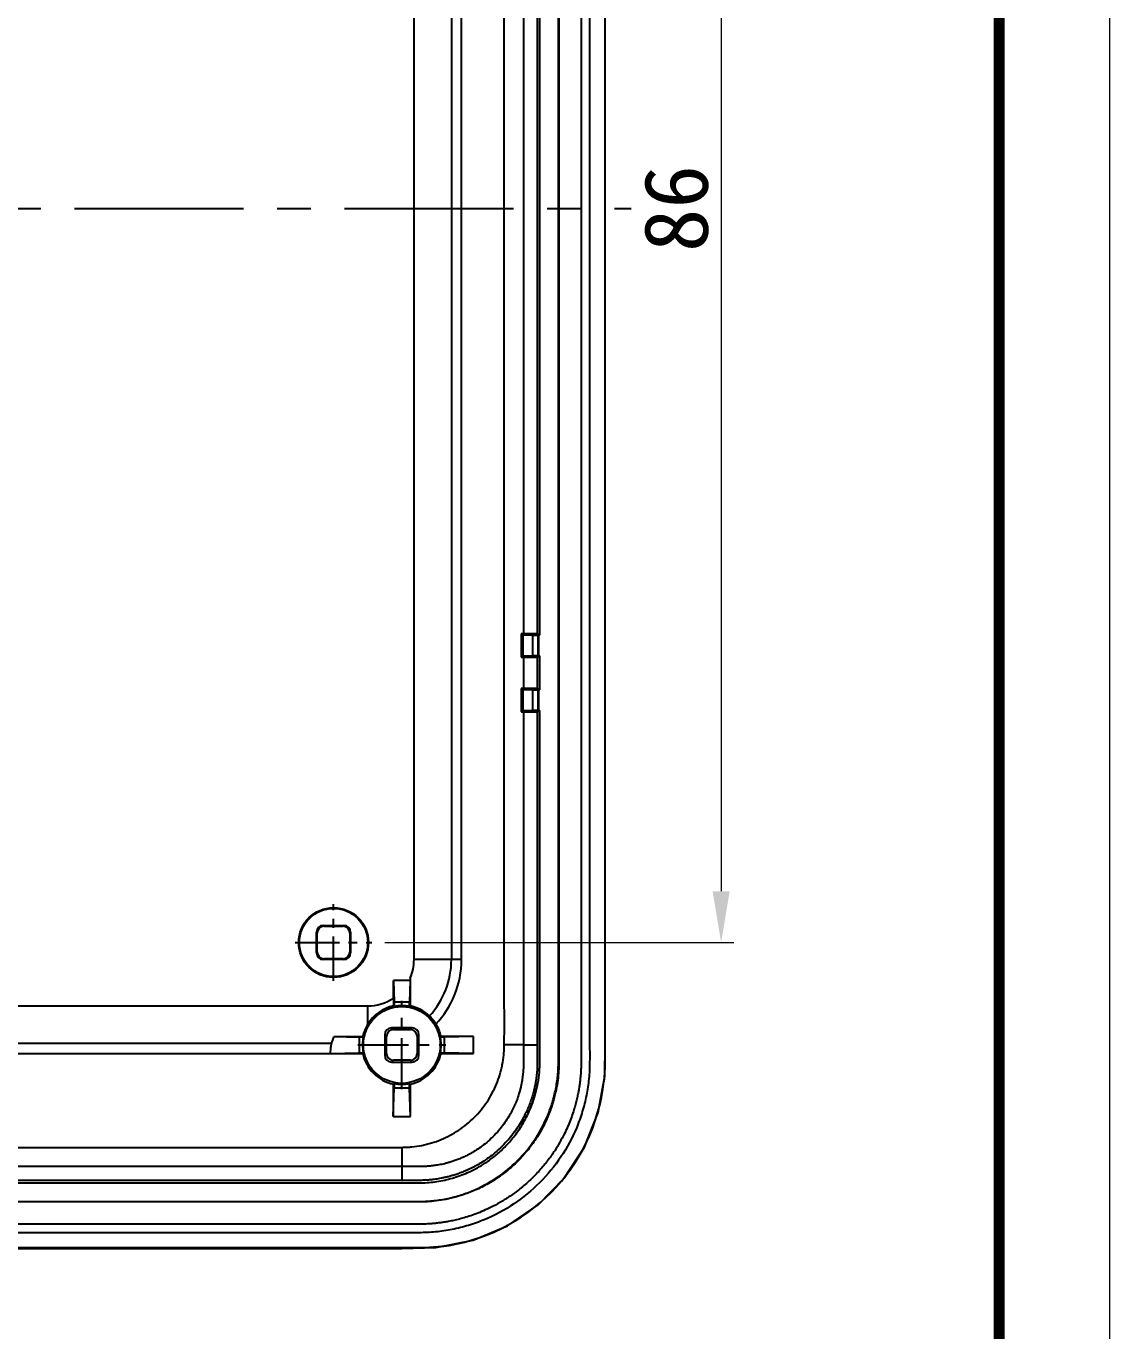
# Model space of a CAD drawing. Header units: millimetres. Extents: x 209 to 585, y 129 to 391.
# Drawn here: x 521 to 584.5, y 237.8 to 314.2 of the extents above; entities that cross this region are included whole.
import ezdxf

# ---------------------------------------------------------------- set-up
doc = ezdxf.new("R2010")
doc.units = ezdxf.units.MM
doc.linetypes.add('CENTER', pattern=[50.8, 31.75, -6.35, 6.35, -6.35])
doc.layers.add('06___PRT_ALL_SURFS', color=7, linetype='Continuous')
doc.layers.add('dim', color=82, linetype='Continuous', lineweight=9)
doc.layers.add('from', color=7, linetype='Continuous', lineweight=13)
doc.styles.add('宋体', font='SimSun.ttf')
doc.dimstyles.new('YanXiu', dxfattribs={"dimscale": 1.5, "dimtxt": 2.5, "dimasz": 2.2, "dimexe": 0.65, "dimexo": 0.65, "dimgap": 0.5, "dimtad": 1, "dimdsep": 46, "dimtxsty": '宋体', "dimcen": 0, "dimclrd": 3, "dimclre": 3, "dimclrt": 3, "dimazin": 2, "dimtfac": 1, "dimtofl": 0, "dimtmove": 0, "dimatfit": 3, "dimfxl": 0, "dimlwd": 5, "dimlwe": 5, "dimarcsym": 0})

# ---------------------------------------------------------------- blocks, each defined once
blk = doc.blocks.new('*D5')
at = {"layer": 'Defpoints', "color": 0}
for p in [(541.306, 346.535), (541.306, 260.535), (561.761, 260.535)]:
    blk.add_point(p, dxfattribs=at)
at = {"layer": 'dim', "color": 3, "lineweight": 5}
for p, q in [((542.056, 346.535), (562.51, 346.535)), ((561.761, 343.535), (561.761, 263.535)), ((542.056, 260.535), (562.51, 260.535))]:
    blk.add_line(p, q, dxfattribs=at)
at = {"layer": 'dim', "color": 3}
for points in [[(561.261, 343.535), (562.261, 343.535), (561.761, 346.535)], [(561.261, 263.535), (562.261, 263.535), (561.761, 260.535)]]:
    blk.add_solid(points, dxfattribs=at)
at = {"layer": 'dim', "color": 3, "insert": (559.136, 303.535), "char_height": 3.75, "attachment_point": 5, "rotation": 90, "style": '宋体'}
blk.add_mtext('86', dxfattribs=at)

msp = doc.modelspace()

# ---------------------------------------------------------------- linework, layer by layer
at = {"color": 7, "linetype": 'Continuous'}
for p, q in [((545.959, 347.535), (545.959, 259.535)), ((546.558, 259.533), (546.558, 347.537)), ((550.177, 328.444), (550.177, 278.626)), ((550.993, 328.453), (550.993, 278.617)), ((551.138, 278.545), (551.138, 328.525)), ((550.138, 278.535), (550.047, 278.626)), ((550.047, 278.626), (550.047, 277.244)), ((550.177, 278.626), (550.047, 278.626)), ((550.738, 278.535), (550.138, 278.535)), ((550.138, 278.535), (550.138, 277.335)), ((550.738, 278.535), (551.043, 278.538)), ((550.738, 277.335), (550.738, 278.535)), ((551.138, 278.545), (550.993, 278.617)), ((551.043, 278.538), (551.058, 278.545)), ((551.043, 277.332), (551.043, 278.538)), ((551.138, 278.545), (551.058, 278.545)), ((551.058, 278.545), (551.058, 277.325)), ((550.138, 277.335), (550.047, 277.244)), ((550.047, 277.244), (550.177, 277.244)), ((550.138, 277.335), (550.738, 277.335)), ((550.177, 277.244), (550.177, 275.426)), ((551.043, 277.332), (550.738, 277.335)), ((550.993, 277.253), (551.138, 277.325)), ((550.993, 277.253), (550.993, 275.417)), ((551.043, 277.332), (551.058, 277.325)), ((551.058, 277.325), (551.138, 277.325)), ((551.138, 275.345), (551.138, 277.325)), ((550.138, 275.335), (550.047, 275.426)), ((550.047, 275.426), (550.047, 274.044)), ((550.177, 275.426), (550.047, 275.426)), ((550.738, 275.335), (550.138, 275.335)), ((550.138, 275.335), (550.138, 274.135)), ((550.738, 275.335), (551.043, 275.338)), ((550.738, 274.135), (550.738, 275.335)), ((551.138, 275.345), (550.993, 275.417)), ((551.043, 275.338), (551.058, 275.345)), ((551.043, 274.132), (551.043, 275.338)), ((551.138, 275.345), (551.058, 275.345)), ((551.058, 275.345), (551.058, 274.125)), ((550.138, 274.135), (550.047, 274.044)), ((550.047, 274.044), (550.177, 274.044)), ((550.138, 274.135), (550.738, 274.135)), ((551.043, 274.132), (550.738, 274.135)), ((550.993, 274.053), (551.138, 274.125)), ((551.043, 274.132), (551.058, 274.125)), ((551.058, 274.125), (551.138, 274.125)), ((538.458, 261.535), (539.658, 261.535)), ((538.506, 261.487), (538.458, 261.535)), ((538.506, 261.487), (539.61, 261.487)), ((539.61, 261.487), (539.658, 261.535)), ((538.106, 261.087), (538.058, 261.135)), ((538.058, 259.935), (538.058, 261.135)), ((538.106, 259.983), (538.106, 261.087)), ((540.01, 261.087), (540.058, 261.135)), ((540.01, 261.087), (540.01, 259.983)), ((540.058, 261.135), (540.058, 259.935)), ((538.106, 259.983), (538.058, 259.935)), ((540.01, 259.983), (540.058, 259.935)), ((538.506, 259.583), (538.458, 259.535)), ((539.658, 259.535), (538.458, 259.535)), ((539.61, 259.583), (538.506, 259.583)), ((539.61, 259.583), (539.658, 259.535)), ((545.959, 259.535), (543.773, 259.535)), ((543.547, 258.449), (543.547, 258.307)), ((543.547, 258.307), (542.569, 258.306)), ((542.569, 258.306), (542.603, 257.039)), ((542.569, 257.279), (542.569, 258.306)), ((543.547, 258.307), (543.513, 257.039)), ((542.569, 257.279), (542.569, 256.82)), ((543.513, 257.039), (542.603, 257.039)), ((542.603, 257.039), (542.603, 256.792)), ((543.513, 256.792), (543.513, 257.039)), ((491.058, 256.82), (541.058, 256.82)), ((541.058, 255.746), (541.058, 256.82)), ((542.603, 256.792), (542.569, 256.82)), ((543.548, 256.821), (543.513, 256.792)), ((543.658, 255.535), (542.458, 255.535)), ((542.56, 255.433), (542.458, 255.535)), ((542.56, 255.433), (543.556, 255.433)), ((543.658, 255.535), (543.556, 255.433)), ((493.17, 254.634), (538.945, 254.634)), ((539.076, 255.029), (540.769, 255.029)), ((539.076, 255.029), (540.554, 254.99)), ((540.801, 254.99), (540.554, 254.99)), ((540.554, 254.99), (540.554, 254.08)), ((540.769, 255.029), (540.801, 254.99)), ((542.16, 255.033), (542.058, 255.135)), ((542.058, 255.135), (542.058, 253.935)), ((542.16, 254.037), (542.16, 255.033)), ((544.058, 255.135), (543.956, 255.033)), ((543.956, 255.033), (543.956, 254.037)), ((544.058, 253.935), (544.058, 255.135)), ((545.562, 254.99), (545.315, 254.99)), ((547.252, 255.035), (545.352, 255.035)), ((547.252, 255.035), (545.562, 254.99)), ((545.562, 254.08), (545.562, 254.99)), ((547.252, 254.035), (547.252, 255.035)), ((493.252, 254.035), (540.764, 254.035)), ((538.864, 254.035), (540.554, 254.08)), ((540.554, 254.08), (540.801, 254.08)), ((542.16, 254.037), (542.058, 253.935)), ((543.956, 254.037), (544.058, 253.935)), ((545.315, 254.08), (545.562, 254.08)), ((545.352, 254.035), (547.252, 254.035)), ((547.252, 254.035), (545.562, 254.08)), ((542.56, 253.637), (542.458, 253.535)), ((542.458, 253.535), (543.658, 253.535)), ((543.556, 253.637), (542.56, 253.637)), ((543.556, 253.637), (543.658, 253.535)), ((542.603, 252.278), (542.603, 252.031)), ((543.513, 252.031), (543.513, 252.278)), ((542.558, 252.241), (542.558, 250.341)), ((542.558, 250.341), (542.603, 252.031)), ((542.603, 252.031), (543.513, 252.031)), ((543.558, 250.341), (543.513, 252.031)), ((543.558, 250.341), (543.558, 252.241)), ((542.558, 250.341), (543.558, 250.341)), ((489.058, 248.535), (543.058, 248.535))]:
    msp.add_line(p, q, dxfattribs=at)
at = {"color": 1, "linetype": 'CENTER', "ltscale": 0.311354}
msp.add_line((476.44, 303.535), (556.501, 303.535), dxfattribs=at)
at = {"color": 1, "linetype": 'CENTER', "ltscale": 0.081745}
for p, q in [((539.058, 258.287), (539.058, 262.783)), ((536.81, 260.535), (541.306, 260.535))]:
    msp.add_line(p, q, dxfattribs=at)
at = {"color": 1, "linetype": 'CENTER', "ltscale": 0.09391}
for p, q in [((543.058, 251.953), (543.058, 257.118)), ((540.475, 254.535), (545.64, 254.535))]:
    msp.add_line(p, q, dxfattribs=at)
at = {"color": 7, "linetype": 'Continuous'}
for centre, radius in [((539.058, 260.535), 2.044), ((539.058, 260.535), 2), ((543.058, 254.535), 2.25)]:
    msp.add_circle(centre, radius, dxfattribs=at)
for centre, radius, start, end in [((541.058, 259.535), 2.715, 336.4235, 0), ((541.058, 259.535), 4.901, 317.61516, 0), ((1239.979, 258.261), 696.433, 179.996256, 180.118478), ((541.058, 259.535), 2.715, 270, 303.82107), ((543.062, 254.527), 2.346, 102.12309, 148.66727), ((543.058, 254.535), 2.302, 78.61163, 101.38837), ((543.054, 254.498), 2.375, 46.86672, 78.00246), ((543.081, 254.513), 2.369, 148.63912, 167.42206), ((543.058, 254.535), 2.348, 12.2965, 31.5132), ((543.058, 254.535), 2.302, 168.61163, 191.38837), ((539.598, 259.67), 7.389, 320.69571, 321.14903), ((543.058, 254.535), 2.302, 348.61163, 11.38837), ((546.518, 249.4), 7.389, 140.69571, 141.14903), ((543.058, 254.535), 2.348, 192.2965, 257.7035), ((543.058, 254.535), 2.348, 282.2965, 347.7035), ((539.616, 249.415), 7.365, 38.85023, 39.30502), ((550.999, -174.695), 429.234, 90.10985, 90.25916), ((537.938, 257.977), 7.365, 308.85023, 309.30502), ((543.058, 254.535), 2.302, 258.61163, 281.38837), ((548.193, 257.995), 7.389, 230.69571, 231.14903), ((898.546, 246.681), 355.493, 179.70112, 179.88142)]:
    msp.add_arc(centre, radius, start, end, dxfattribs=at)
for centre, major_axis, ratio, start_param, end_param in [((538.458, 261.135), (-0.283, 0.283), 0.999924, -0.78536, 0.78536), ((538.506, 261.087), (0.283, -0.283), 0.999924, 2.356233, 3.926953), ((539.61, 261.087), (-0.283, -0.283), 0.999924, 2.356233, 3.926953), ((539.658, 261.135), (0.283, 0.283), 0.999924, -0.78536, 0.78536), ((538.458, 259.935), (0.283, 0.283), 0.999924, -3.926953, -2.356233), ((538.506, 259.983), (0.283, 0.283), 0.999924, 2.356233, 3.926953), ((539.61, 259.983), (-0.283, 0.283), 0.999924, 2.356233, 3.926953), ((539.658, 259.935), (-0.283, 0.283), 0.999924, -3.926953, -2.356233), ((542.458, 255.135), (-0.283, 0.283), 0.999924, -0.78536, 0.78536), ((542.56, 255.033), (0.283, -0.283), 0.999924, 2.356233, 3.926953), ((543.556, 255.033), (0.283, 0.283), 0.999924, -0.78536, 0.78536), ((543.658, 255.135), (0.283, 0.283), 0.999924, -0.78536, 0.78536), ((538.377, 256.82), (0, 2.8), 0.32492, -2.466461, -2.264545), ((542.458, 253.935), (0.283, 0.283), 0.999924, -3.926953, -2.356233), ((542.56, 254.037), (0.283, 0.283), 0.999924, 2.356233, 3.926953), ((543.556, 254.037), (-0.283, 0.283), 0.999924, 2.356233, 3.926953), ((543.658, 253.935), (-0.283, 0.283), 0.999924, -3.926953, -2.356233)]:
    msp.add_ellipse(centre, major_axis=major_axis, ratio=ratio, start_param=start_param, end_param=end_param, dxfattribs=at)
for points, start_tangent, end_tangent in [([(516.058, 363.538), (523.058, 363.538), (526.558, 363.538), (530.058, 363.538), (533.558, 363.538), (537.058, 363.538), (538.808, 363.538), (540.558, 363.538), (542.308, 363.538), (543.183, 363.538), (544.058, 363.538), (544.549, 363.525), (545.038, 363.489), (546.009, 363.345), (546.961, 363.107), (547.886, 362.776), (549.615, 361.852), (551.131, 360.608), (552.375, 359.092), (553.299, 357.363), (553.63, 356.439), (553.868, 355.486), (554.012, 354.515), (554.048, 354.026), (554.06, 353.535), (554.06, 352.754), (554.06, 351.973), (554.06, 350.41), (554.06, 347.285), (554.06, 344.16), (554.06, 341.035), (554.06, 334.785), (554.06, 328.535), (554.06, 322.285), (554.06, 316.035), (554.06, 303.535), (554.06, 291.035), (554.06, 284.785), (554.06, 278.535), (554.06, 272.285), (554.06, 266.035), (554.06, 262.91), (554.06, 259.785), (554.06, 256.66), (554.06, 255.098), (554.06, 254.316), (554.06, 253.535), (554.048, 253.044), (554.012, 252.555), (553.868, 251.584), (553.63, 250.632), (553.299, 249.707), (552.375, 247.978), (551.131, 246.462), (549.615, 245.218), (547.886, 244.294), (546.961, 243.963), (546.009, 243.725), (545.038, 243.581), (544.549, 243.545), (544.058, 243.533), (543.183, 243.533), (542.308, 243.533), (540.558, 243.533), (538.808, 243.533), (537.058, 243.533), (533.558, 243.533), (530.058, 243.533), (526.558, 243.533), (523.058, 243.533), (516.058, 243.533)], (1, 0), (-1, 0)), ([(516.058, 363.038), (518.259, 363.038), (520.301, 363.038), (522.195, 363.038), (523.951, 363.038), (525.58, 363.038), (527.09, 363.038), (528.49, 363.038), (529.786, 363.038), (530.987, 363.038), (532.1, 363.038), (533.135, 363.038), (534.1, 363.038), (535, 363.038), (535.837, 363.038), (536.611, 363.038), (537.328, 363.038), (537.993, 363.038), (538.614, 363.038), (539.191, 363.038), (539.72, 363.037), (540.204, 363.037), (540.649, 363.038), (541.06, 363.038), (541.44, 363.038), (541.796, 363.038), (542.131, 363.038), (542.444, 363.037), (542.736, 363.037), (543.005, 363.037), (543.247, 363.038), (543.467, 363.038), (543.671, 363.039), (543.868, 363.039), (544.064, 363.037), (544.267, 363.034), (544.482, 363.028), (544.713, 363.015), (544.955, 362.995), (545.205, 362.968), (545.47, 362.932), (545.761, 362.884), (546.085, 362.819), (546.441, 362.734), (546.826, 362.625), (547.241, 362.488), (547.674, 362.322), (548.124, 362.124), (548.598, 361.883), (549.103, 361.588), (549.64, 361.225), (550.21, 360.777), (550.799, 360.232), (551.327, 359.655), (551.749, 359.115), (552.088, 358.616), (552.361, 358.155), (552.586, 357.726), (552.775, 357.318), (552.935, 356.926), (553.065, 356.565), (553.169, 356.233), (553.254, 355.928), (553.323, 355.647), (553.378, 355.387), (553.423, 355.147), (553.458, 354.928), (553.485, 354.729), (553.506, 354.55), (553.522, 354.392), (553.533, 354.254), (553.542, 354.13), (553.548, 354.012), (553.553, 353.895), (553.557, 353.772), (553.559, 353.638), (553.561, 353.487), (553.561, 353.317), (553.561, 353.128), (553.561, 352.919), (553.56, 352.686), (553.56, 352.425), (553.56, 352.141), (553.56, 351.836), (553.561, 351.513), (553.561, 351.167), (553.56, 350.793), (553.56, 350.386), (553.56, 349.941), (553.56, 349.454), (553.56, 348.919), (553.56, 348.335), (553.56, 347.709), (553.56, 347.036), (553.56, 346.311), (553.56, 345.526), (553.56, 344.679), (553.56, 343.768), (553.56, 342.793), (553.56, 341.746), (553.56, 340.619), (553.56, 339.403), (553.56, 338.089), (553.56, 336.67), (553.56, 335.14), (553.56, 333.49), (553.56, 331.711), (553.56, 329.793), (553.56, 327.725), (553.56, 325.495), (553.56, 323.091), (553.56, 320.499), (553.56, 317.705), (553.56, 314.694), (553.56, 311.447), (553.56, 307.948), (553.56, 304.176), (553.56, 300.108), (553.56, 295.798), (553.56, 291.649), (553.56, 287.961), (553.56, 284.722), (553.56, 281.83), (553.56, 279.237), (553.56, 276.905), (553.56, 274.797), (553.56, 272.886), (553.56, 271.147), (553.56, 269.563), (553.56, 268.119), (553.56, 266.799), (553.56, 265.592), (553.56, 264.483), (553.56, 263.462), (553.56, 262.515), (553.56, 261.641), (553.56, 260.836), (553.56, 260.098), (553.56, 259.417), (553.56, 258.787), (553.56, 258.2), (553.56, 257.663), (553.56, 257.174), (553.56, 256.727), (553.56, 256.317), (553.561, 255.941), (553.561, 255.593), (553.56, 255.267), (553.56, 254.96), (553.56, 254.671), (553.56, 254.403), (553.561, 254.16), (553.561, 253.942), (553.561, 253.745), (553.561, 253.57), (553.559, 253.413), (553.556, 253.268), (553.552, 253.129), (553.545, 252.988), (553.535, 252.838), (553.521, 252.67), (553.502, 252.48), (553.475, 252.268), (553.441, 252.036), (553.398, 251.784), (553.342, 251.511), (553.273, 251.214), (553.186, 250.893), (553.077, 250.542), (552.939, 250.155), (552.77, 249.74), (552.564, 249.3), (552.315, 248.833), (552.014, 248.339), (551.648, 247.818), (551.204, 247.272), (550.666, 246.706), (550.05, 246.16), (549.461, 245.718), (548.915, 245.368), (548.413, 245.089), (547.948, 244.865), (547.511, 244.682), (547.092, 244.53), (546.704, 244.408), (546.348, 244.313), (546.021, 244.238), (545.723, 244.18), (545.455, 244.136), (545.209, 244.103), (544.98, 244.077), (544.762, 244.059), (544.555, 244.046), (544.366, 244.038), (544.192, 244.034), (544.025, 244.032), (543.86, 244.031), (543.69, 244.031), (543.509, 244.032), (543.311, 244.032), (543.091, 244.033), (542.845, 244.033), (542.578, 244.033), (542.289, 244.033), (541.98, 244.032), (541.651, 244.032), (541.3, 244.032), (540.923, 244.033), (540.516, 244.033), (540.073, 244.033), (539.59, 244.033), (539.062, 244.033), (538.489, 244.033), (537.872, 244.033), (537.211, 244.033), (536.498, 244.033), (535.727, 244.033), (534.895, 244.033), (534, 244.033), (533.041, 244.033), (532.012, 244.033), (530.905, 244.033), (529.711, 244.033), (528.422, 244.033), (527.029, 244.033), (525.527, 244.033), (523.907, 244.033), (522.161, 244.033), (520.278, 244.033), (518.247, 244.033), (516.058, 244.033)], (1, 0), (-1, 0)), ([(516.058, 361.735), (518.558, 361.735), (520.891, 361.735), (523.062, 361.735), (525.08, 361.735), (526.951, 361.735), (528.682, 361.735), (530.281, 361.735), (531.755, 361.735), (533.118, 361.735), (534.39, 361.735), (535.593, 361.735), (536.746, 361.735), (537.854, 361.735), (538.899, 361.735), (539.863, 361.735), (540.733, 361.735), (541.499, 361.735), (542.169, 361.735), (542.754, 361.735), (543.269, 361.735), (543.74, 361.736), (544.182, 361.734), (544.614, 361.717), (545.047, 361.675), (545.478, 361.611), (545.904, 361.525), (546.323, 361.416), (546.752, 361.28), (547.214, 361.103), (547.729, 360.868), (548.295, 360.556), (548.888, 360.162), (549.478, 359.689), (550.037, 359.147), (550.546, 358.549), (550.992, 357.912), (551.362, 357.263), (551.65, 356.633), (551.862, 356.053), (552.01, 355.538), (552.113, 355.071), (552.185, 354.629), (552.232, 354.189), (552.255, 353.744), (552.259, 353.298), (552.258, 352.855), (552.258, 352.414), (552.258, 351.967), (552.258, 351.502), (552.258, 351.015), (552.258, 350.504), (552.258, 349.962), (552.258, 349.375), (552.258, 348.733), (552.258, 348.028), (552.258, 347.259), (552.258, 346.423), (552.258, 345.519), (552.258, 344.545), (552.258, 343.497), (552.258, 342.371), (552.258, 341.158), (552.258, 339.852), (552.258, 338.445), (552.258, 336.928), (552.258, 335.293), (552.258, 333.527), (552.258, 331.62), (552.258, 329.561), (552.258, 327.344), (552.258, 324.963), (552.258, 322.412), (552.258, 319.678), (552.258, 316.718), (552.258, 313.488), (552.258, 309.944), (552.258, 306.115), (552.258, 302.098), (552.258, 297.992), (552.258, 293.901), (552.258, 289.945), (552.258, 286.243), (552.258, 282.907), (552.258, 279.941), (552.258, 277.29), (552.258, 274.897), (552.258, 272.716), (552.258, 270.726), (552.258, 268.909), (552.258, 267.249), (552.258, 265.732), (552.258, 264.343), (552.258, 263.069), (552.258, 261.899), (552.258, 260.82), (552.258, 259.834), (552.258, 258.947), (552.258, 258.156), (552.258, 257.455), (552.258, 256.838), (552.258, 256.289), (552.258, 255.782), (552.258, 255.295), (552.258, 254.811), (552.258, 254.328), (552.259, 253.843), (552.255, 253.36), (552.231, 252.869), (552.171, 252.343), (552.066, 251.768), (551.897, 251.128), (551.639, 250.41), (551.265, 249.625), (550.788, 248.849), (550.233, 248.14), (549.606, 247.496), (548.902, 246.919), (548.135, 246.42), (547.341, 246.021), (546.596, 245.738), (545.929, 245.551), (545.336, 245.435), (544.798, 245.368), (544.304, 245.339), (543.828, 245.334), (543.355, 245.335), (542.884, 245.335), (542.412, 245.335), (541.936, 245.335), (541.444, 245.335), (540.919, 245.335), (540.341, 245.335), (539.695, 245.335), (538.978, 245.335), (538.187, 245.335), (537.318, 245.335), (536.36, 245.335), (535.301, 245.335), (534.138, 245.335), (532.871, 245.335), (531.501, 245.335), (530.029, 245.335), (528.449, 245.335), (526.75, 245.335), (524.921, 245.335), (522.948, 245.335), (520.822, 245.335), (518.529, 245.335), (516.058, 245.335)], (1, 0), (-1, 0)), ([(516.058, 245.365), (523.058, 245.365), (526.558, 245.365), (530.058, 245.365), (533.558, 245.365), (537.058, 245.365), (538.808, 245.365), (540.558, 245.365), (542.306, 245.365), (543.188, 245.365), (544.041, 245.365), (544.463, 245.375), (544.858, 245.404), (545.651, 245.522), (546.43, 245.717), (547.184, 245.987), (548.597, 246.742), (549.835, 247.758), (550.851, 248.996), (551.606, 250.409), (551.876, 251.163), (552.071, 251.942), (552.189, 252.735), (552.218, 253.13), (552.228, 253.551), (552.228, 254.312), (552.228, 255.099), (552.228, 256.66), (552.228, 259.785), (552.228, 262.91), (552.228, 266.035), (552.228, 272.285), (552.228, 278.535), (552.228, 284.785), (552.228, 291.035), (552.228, 303.535), (552.228, 316.035), (552.228, 322.285), (552.228, 328.535), (552.228, 334.785), (552.228, 341.035), (552.228, 344.16), (552.228, 347.285), (552.228, 350.411), (552.228, 351.971), (552.228, 352.758), (552.228, 353.519), (552.218, 353.94), (552.189, 354.335), (552.071, 355.128), (551.876, 355.907), (551.606, 356.661), (550.851, 358.074), (549.835, 359.312), (548.597, 360.328), (547.184, 361.083), (546.43, 361.353), (545.651, 361.548), (544.858, 361.666), (544.463, 361.695), (544.041, 361.705), (543.188, 361.705), (542.306, 361.705), (540.558, 361.705), (538.808, 361.705), (537.058, 361.705), (533.558, 361.705), (530.058, 361.705), (526.558, 361.705), (523.058, 361.705), (516.058, 361.705)], (1, 0), (-1, 0)), ([(550.993, 278.617), (550.976, 278.619), (550.929, 278.62), (550.855, 278.622), (550.756, 278.623), (550.635, 278.624), (550.496, 278.625), (550.341, 278.625), (550.177, 278.626)], (-0.894441, 0.447186), (-0.999999, 0.001627)), ([(550.177, 277.244), (550.342, 277.245), (550.496, 277.245), (550.636, 277.246), (550.757, 277.247), (550.856, 277.249), (550.93, 277.25), (550.976, 277.251), (550.993, 277.253)], (0.999999, 0.001627), (0.894441, 0.447186)), ([(550.993, 275.417), (550.976, 275.419), (550.929, 275.42), (550.855, 275.422), (550.756, 275.423), (550.635, 275.424), (550.496, 275.425), (550.341, 275.425), (550.177, 275.426)], (-0.894441, 0.447186), (-0.999999, 0.001627)), ([(518.068, 246.455), (520.233, 246.455), (522.248, 246.455), (524.121, 246.455), (525.86, 246.455), (527.476, 246.455), (528.975, 246.455), (530.368, 246.455), (531.663, 246.455), (532.864, 246.455), (533.98, 246.455), (535.015, 246.455), (535.975, 246.455), (536.866, 246.455), (537.693, 246.455), (538.461, 246.455), (539.175, 246.455), (539.84, 246.455), (540.454, 246.455), (541.016, 246.455), (541.53, 246.455), (542.009, 246.455), (542.47, 246.455), (542.928, 246.455), (543.39, 246.455), (543.852, 246.454), (544.312, 246.46), (544.769, 246.491), (545.232, 246.554), (545.687, 246.645), (546.134, 246.766), (546.574, 246.918), (547.02, 247.104), (547.482, 247.338), (547.967, 247.632), (548.482, 248.007), (549.016, 248.481), (549.549, 249.066), (550.061, 249.781), (550.523, 250.649), (550.894, 251.691), (551.112, 252.924), (551.138, 254.347), (551.138, 255.916), (551.138, 257.624), (551.138, 259.476), (551.138, 261.481), (551.138, 263.645), (551.138, 265.979), (551.138, 268.493), (551.138, 271.204), (551.138, 274.125)], (1, 0), (0, 1)), ([(550.176, 274.044), (550.176, 272.91), (550.176, 266.785), (550.177, 263.722), (550.176, 260.66), (550.175, 259.129), (550.176, 257.597), (550.176, 254.539)], (-0.00007, -1), (-0.007175, -0.999974)), ([(550.177, 274.044), (550.342, 274.045), (550.496, 274.045), (550.636, 274.046), (550.757, 274.047), (550.856, 274.049), (550.93, 274.05), (550.976, 274.051), (550.993, 274.053)], (0.999999, 0.001627), (0.894441, 0.447186)), ([(550.993, 274.053), (550.993, 270.979), (550.993, 268.292), (550.993, 265.931), (550.993, 263.849), (550.993, 262.004), (550.993, 260.358), (550.993, 258.899), (550.993, 257.614), (550.993, 256.472), (550.994, 255.449), (550.993, 254.54)], (0.000001, -1), (0.000439, -1)), ([(545.059, 255.762), (546.148, 257.45), (546.558, 259.533)], (0.685905, 0.727691), (0.007934, 0.999969)), ([(546.558, 259.533), (546.392, 259.534), (546.228, 259.534), (546.079, 259.535), (545.959, 259.535)], (-0.999992, 0.003967), (-1, 0)), ([(545.059, 255.762), (544.919, 255.966), (544.785, 256.123), (544.678, 256.231)], (-0.522695, 0.85252), (-0.730619, 0.682785)), ([(538.945, 254.634), (538.904, 254.485), (538.875, 254.282), (538.864, 254.035)], (-0.376039, -0.926604), (0, -1)), ([(550.993, 254.54), (550.994, 254.218), (550.994, 253.932), (550.994, 253.674), (550.992, 253.438), (550.986, 253.223), (550.976, 253.029), (550.96, 252.855), (550.942, 252.689), (550.918, 252.516), (550.888, 252.328), (550.848, 252.119), (550.796, 251.889), (550.73, 251.64), (550.647, 251.369), (550.543, 251.074), (550.412, 250.753), (550.249, 250.406), (550.047, 250.036), (549.802, 249.646), (549.503, 249.238), (549.138, 248.812), (548.724, 248.402), (548.321, 248.063), (547.94, 247.786), (547.585, 247.562), (547.258, 247.381), (546.956, 247.233), (546.678, 247.112), (546.418, 247.013), (546.174, 246.93), (545.945, 246.86), (545.735, 246.804), (545.542, 246.759), (545.36, 246.722), (545.186, 246.692), (545.024, 246.667), (544.877, 246.648), (544.741, 246.633), (544.61, 246.621), (544.477, 246.612), (544.345, 246.606), (544.217, 246.602), (544.094, 246.6), (543.973, 246.599), (543.853, 246.598), (543.734, 246.598), (543.614, 246.598), (543.492, 246.599), (543.36, 246.599), (543.215, 246.6), (543.051, 246.6)], (0.000437, -1), (-0.999999, 0.001156)), ([(550.177, 254.539), (550.178, 254.21), (550.18, 253.919), (550.182, 253.66), (550.182, 253.431), (550.179, 253.235), (550.172, 253.068), (550.16, 252.918), (550.144, 252.769), (550.125, 252.615), (550.099, 252.446), (550.066, 252.262), (550.023, 252.061), (549.966, 251.841), (549.894, 251.601), (549.804, 251.339), (549.69, 251.055), (549.547, 250.749), (549.371, 250.422), (549.155, 250.077), (548.892, 249.716), (548.569, 249.338), (548.204, 248.977), (547.847, 248.678), (547.51, 248.434), (547.196, 248.237), (546.907, 248.077), (546.64, 247.948), (546.394, 247.843), (546.164, 247.757), (545.947, 247.684), (545.744, 247.624), (545.56, 247.577), (545.39, 247.539), (545.23, 247.508), (545.077, 247.482), (544.931, 247.462), (544.799, 247.446), (544.678, 247.433), (544.564, 247.424), (544.451, 247.417), (544.337, 247.413), (544.221, 247.411), (544.104, 247.411), (543.985, 247.411), (543.866, 247.412), (543.746, 247.412), (543.626, 247.413), (543.502, 247.414), (543.368, 247.415), (543.22, 247.416), (543.054, 247.416)], (0.002028, -0.999998), (-0.999996, 0.002965)), ([(550.177, 254.539), (550.591, 254.539), (550.883, 254.54), (550.993, 254.54)], (1, 0.000741), (0.996428, 0.084448)), ([(543.054, 247.417), (541.372, 247.413), (539.684, 247.417), (537.995, 247.418), (536.308, 247.417), (532.933, 247.416), (529.558, 247.417), (522.808, 247.417), (518.149, 247.417)], (-0.999968, -0.00805), (-1, -0.000062)), ([(543.054, 247.416), (543.053, 247.002), (543.052, 246.71), (543.051, 246.6)], (-0.0015, -0.999999), (-0.106471, -0.994316)), ([(543.051, 246.6), (541.997, 246.599), (540.823, 246.6), (539.499, 246.6), (538.011, 246.6), (536.356, 246.6), (534.517, 246.6), (532.457, 246.6), (530.154, 246.6), (527.598, 246.6), (524.769, 246.6), (521.632, 246.6), (518.14, 246.6)], (-0.999999, 0.001147), (-1, 0)), ([(543.056, 242.642), (542.309, 242.642), (540.558, 242.642), (538.808, 242.642), (537.058, 242.642), (533.558, 242.642), (530.058, 242.642), (526.558, 242.642), (523.058, 242.642), (516.058, 242.642)], (-0.999999, 0.001478), (-1, 0))]:
    msp.add_spline(points, degree=3, dxfattribs=dict(at, start_tangent=start_tangent, end_tangent=end_tangent))
at = {"layer": '06___PRT_ALL_SURFS', "color": 7, "linetype": 'Continuous'}
for p, q in [((554.977, 254.536), (554.977, 352.534)), ((543.773, 259.535), (543.773, 347.535)), ((554.951, 254.893), (554.951, 254.537)), ((554.977, 254.536), (554.951, 254.537)), ((554.951, 254.346), (554.951, 254.153)), ((489.06, 242.616), (543.056, 242.616)), ((543.056, 242.616), (543.056, 242.642))]:
    msp.add_line(p, q, dxfattribs=at)
msp.add_lwpolyline([(543.056, 242.616), (545.056, 242.665), (547.239, 243.097), (549.255, 243.945), (551.053, 245.168), (552.575, 246.723), (553.761, 248.552), (554.561, 250.574), (554.943, 252.707), (554.977, 254.536)], dxfattribs=at)
for centre, radius, start, end in [((650.929, 254.562), 95.978, 180.01529, 180.12949), ((544.026, 253.567), 10.925, 276.97423, 353.82424), ((542.826, 88.017), 154.625, 89.78663, 89.91503)]:
    msp.add_arc(centre, radius, start, end, dxfattribs=at)
for points, start_tangent, end_tangent in [([(549.058, 254.535), (549.058, 257.598), (549.056, 259.129), (549.058, 260.66), (549.059, 263.723), (549.058, 266.785), (549.057, 272.91), (549.058, 279.035), (549.058, 291.285), (549.058, 303.535), (549.058, 315.785), (549.058, 328.035), (549.057, 334.16), (549.058, 340.285), (549.059, 343.348), (549.058, 346.41), (549.056, 347.941), (549.058, 349.473), (549.058, 352.535)], (0.010272, 0.999947), (-0.010272, 0.999947)), ([(554.951, 352.18), (554.951, 351.973), (554.951, 350.41), (554.951, 347.285), (554.951, 344.16), (554.951, 341.035), (554.951, 334.785), (554.951, 328.535), (554.951, 322.285), (554.951, 316.035), (554.951, 303.535), (554.951, 291.035), (554.951, 284.785), (554.951, 278.535), (554.951, 272.285), (554.951, 266.035), (554.951, 262.91), (554.951, 259.785), (554.951, 256.66), (554.951, 255.097), (554.951, 254.893)], (0.000939, -1), (-0.000942, -1)), ([(543.058, 248.535), (543.352, 248.543), (543.646, 248.564), (544.228, 248.65), (544.516, 248.715), (544.8, 248.794), (545.354, 248.992), (545.886, 249.244), (546.391, 249.546), (547.301, 250.292), (548.047, 251.202), (548.349, 251.707), (548.601, 252.239), (548.799, 252.793), (548.878, 253.077), (548.943, 253.365), (549.029, 253.947), (549.05, 254.241), (549.058, 254.535)], (0.99993, 0.011861), (0.010272, 0.999947)), ([(554.951, 254.153), (554.952, 253.959), (554.952, 253.764), (554.95, 253.567), (554.947, 253.369), (554.942, 253.164), (554.932, 252.95), (554.917, 252.722), (554.895, 252.472), (554.887, 252.392)], (0.002985, -0.999996), (-0.106453, -0.994318)), ([(545.352, 242.723), (545.188, 242.705), (545.004, 242.687), (544.836, 242.673), (544.673, 242.662), (544.511, 242.654), (544.351, 242.649), (544.195, 242.645), (544.042, 242.643), (543.89, 242.642), (543.734, 242.641), (543.571, 242.641), (543.402, 242.641)], (-0.992753, -0.120173), (-0.999995, 0.003149))]:
    msp.add_spline(points, degree=3, dxfattribs=dict(at, start_tangent=start_tangent, end_tangent=end_tangent))
at = {"layer": 'from'}
msp.add_lwpolyline([(208.556, 129.396), (584.535, 129.396), (584.535, 390.668), (208.556, 390.668)], close=True, dxfattribs=at)
at = {"layer": 'from', "const_width": 0.648}
msp.add_lwpolyline([(215.035, 135.876), (215.035, 384.189), (578.056, 384.189), (578.056, 135.876), (215.035, 135.876)], dxfattribs=at)

# ---------------------------------------------------------------- dimensions: what is measured, and where the dimension line sits
at = {"layer": 'dim'}
dim = msp.add_linear_dim(base=(561.761, 260.535), p1=(541.306, 346.535), p2=(541.306, 260.535), angle=90, dimstyle='YanXiu', override={"dimasz": 2, "dimexe": 0.49975, "dimexo": 0.49975, "dimgap": 0.49975}, dxfattribs=at)
dim.commit()
dim.dimension.update_dxf_attribs({"geometry": '*D5', "text_midpoint": (561.761, 303.535), "dimtype": 160})

doc.saveas('drawing.dxf')
